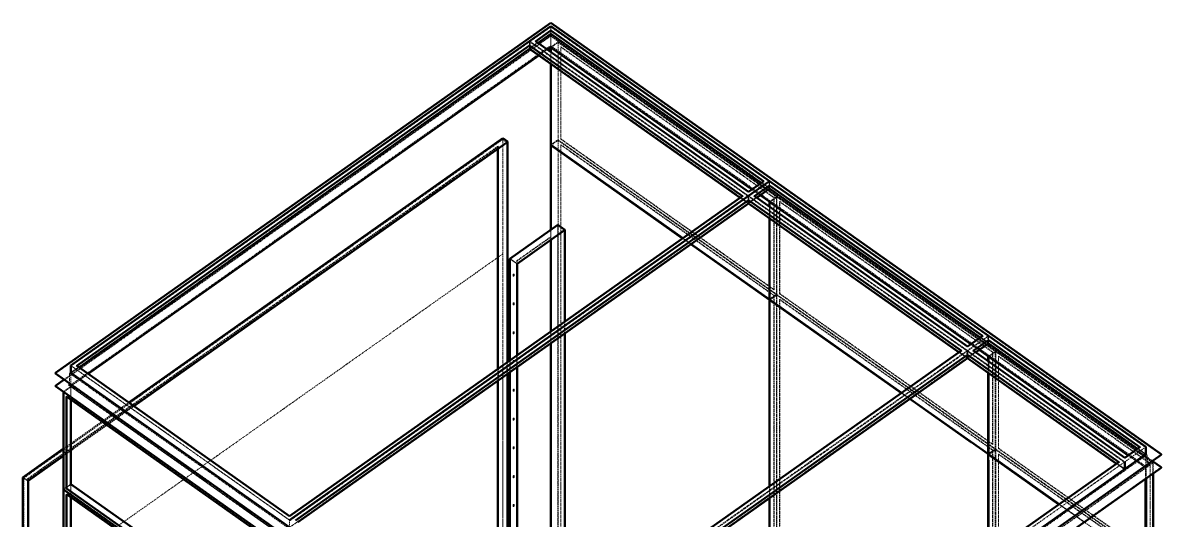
# Model space of a CAD drawing. Header units: millimetres. Extents: x 909 to 14018, y 345 to 10005.
# Drawn here: x 1072 to 4217, y 3827 to 5202 of the extents above; entities that cross this region are included whole.
import ezdxf

# ---------------------------------------------------------------- set-up
doc = ezdxf.new("R2010")
doc.units = ezdxf.units.MM
doc.linetypes.add('Hidden', pattern=[15, 5, -3, 5, -2])
for name, color, linetype, lineweight in [('Default', 7, 'Continuous', 50), ('Edges', 7, 'Hidden', 15), ('HiddenEdges', 2, 'Hidden', 15), ('HiddenSilhouettes', 2, 'Hidden', 15), ('HiddenWires', 7, 'Hidden', 15), ('Silhouettes', 7, 'Continuous', 50), ('Wires', 7, 'Hidden', 15)]:
    doc.layers.add(name, color=color, linetype=linetype, lineweight=lineweight)

# ---------------------------------------------------------------- blocks, each defined once
blk = doc.blocks.new('Isometric')
at = {"layer": 'Edges'}
for points in [[(-491.4, 2646.7), (-434.9, 2686.7)], [(-512.7, 2646.7), (293.4, 2076.7)], [(-2181.4, 1451.7), (-512.7, 2631.7)], [(-434, 2264.9), (52.2, 1921.1)], [(297.4, 2106.6), (306, 2100.6)], [(314.7, 2076.7), (371.2, 2116.7)], [(-1375.3, 881.7), (293.4, 2061.7)], [(293.4, 2076.7), (1099.6, 1506.7)], [(336.5, 2079), (371.2, 2054.5)], [(371.2, 2055.3), (1112.7, 1531)], [(371.8, 2054.8), (371.8, 2054.9)], [(-559.6, 1827.1), (-382.8, 1952.1)], [(1099.6, 1506.7), (1177.3, 1561.7)], [(1099.6, 1506.7), (1679.4, 1096.7)], [(1142.6, 1509), (1177.3, 1484.5)], [(1143.2, 1509.5), (1177.3, 1485.3)], [(1177.3, 1485.3), (1692.6, 1121)], [(1177.3, 1484.5), (1189.7, 1475.7)], [(-2259.2, 1424.8), (-10.6, -165.2)], [(-2206.9, 1377.4), (-10.6, -175.6)], [(1115.4, 1167.7), (1177.3, 1123.8)], [(-2361.7, 1027.3), (-2229.5, 1120.8)], [(-10.6, -165.2), (1813.7, 1124.8)], [(1177.3, 1123.8), (1189.7, 1115.1)], [(-10.6, -175.6), (1761.4, 1077.4)], [(-10.6, -212.6), (1813.7, 1077.4)], [(-2379.4, 1039.8), (-2361.7, 1027.3)], [(-2361.7, -740.4), (-2361.7, 1027.3)], [(-2218.1, 1003.4), (-2201.8, 1014.9)], [(-2218.9, 998.8), (-2218.1, 999.4)], [(-2218.9, 998.8), (-1434, 443.8)], [(-2218.9, -691.2), (-2218.9, 977.6)]]:
    blk.add_lwpolyline(points, dxfattribs=at)
blk.add_lwpolyline([(1177.3, 1485.3)], close=True, dxfattribs=at)
for points in [[(-434.9, 2686.7, 0), (350, 2131.7, 0)], [(-434.9, 2685.8, 0), (-434.9, 2686.7, 0)], [(-434.9, 2673.6, 0), (-434.9, 2685.8, 0)], [(-434.9, 2625.3, 0), (-434.9, 2673.6, 0)], [(-512.7, 2630.8, 0), (-512.7, 2631.7, 0)], [(-512.7, 2631.7, 0), (272.2, 2076.7, 0)], [(-512.7, 2618.6, 0), (-512.7, 2630.8, 0)], [(-434.9, 2625.3, 0), (306.6, 2101, 0)], [(-434.9, 2624.5, 0), (-371.8, 2579.8, 0)], [(-434, 2606.1, 0), (-434, 2623.9, 0)], [(-434, 2264.9, 0), (-434, 2563, 0)], [(-1971.5, 1303.3, 0), (-594, 2277.3, 0)], [(-596.1, 1462.7, 0), (-596.1, 2273.7, 0)], [(-627.2, 1440.7, 0), (-627.2, 2251.7, 0)], [(-611.6, 1451.7, 0), (-611.6, 2262.7, 0)], [(-434, 1952.7, 0), (-434, 2263.2, 0)], [(371.2, 2116.7, 0), (1156.1, 1561.7, 0)], [(371.2, 2115.8, 0), (371.2, 2116.7, 0)], [(371.2, 2103.6, 0), (371.2, 2115.8, 0)], [(293.4, 2061.7, 0), (1078.3, 1506.7, 0)], [(293.4, 2060.8, 0), (293.4, 2061.7, 0)], [(293.4, 2048.6, 0), (293.4, 2060.8, 0)], [(337.1, 2079.5, 0), (371.2, 2055.3, 0)], [(371.2, 2036.7, 0), (371.2, 2055.3, 0)], [(371.2, 2054.5, 0), (397.2, 2036.1, 0)], [(372.1, 2036.1, 0), (372.1, 2053.9, 0)], [(371.2, 1866.4, 0), (371.2, 1993.6, 0)], [(372.1, 1694.9, 0), (372.1, 1993, 0)], [(-408.8, 1595.1, 0), (-408.8, 1932.9, 0)], [(-383.7, 1612.9, 0), (-383.7, 1950.7, 0)], [(-434, 1577.3, 0), (-434, 1915.1, 0)], [(82.7, 1899.6, 0), (370.4, 1696.1, 0)], [(-585.6, 1845.5, 0), (-559.6, 1827.1, 0)], [(371.2, 1693.8, 0), (371.2, 1866.4, 0)], [(-559.6, 1488.5, 0), (-559.6, 1827.1, 0)], [(371.2, 1694.7, 0), (371.2, 1696.8, 0)], [(371.2, 1611.9, 0), (371.2, 1694.7, 0)], [(371.2, 1693.8, 0), (446.1, 1640.9, 0)], [(372.1, 1694.9, 0), (858.3, 1351.1, 0)], [(372.1, 1007.3, 0), (372.1, 1693.2, 0)], [(-408.8, 555.9, 0), (-408.8, 1552, 0)], [(-383.7, 538.1, 0), (-383.7, 1569.8, 0)], [(-434, 563.3, 0), (-434, 1534.2, 0)], [(1120.8, 1506.7, 0), (1177.3, 1546.7, 0)], [(1177.3, 1545.8, 0), (1177.3, 1546.7, 0)], [(1177.3, 1546.7, 0), (1735.9, 1151.7, 0)], [(1177.3, 1533.6, 0), (1177.3, 1545.8, 0)], [(-590.4, 311.7, 0), (1099.6, 1506.7, 0)], [(-569.2, 311.7, 0), (1099.6, 1491.7, 0)], [(1099.6, 1490.8, 0), (1099.6, 1491.7, 0)], [(1099.6, 1491.7, 0), (1658.2, 1096.7, 0)], [(1099.6, 1478.6, 0), (1099.6, 1490.8, 0)], [(1178.2, 1466.1, 0), (1178.2, 1483.9, 0)], [(-2202.6, 1451.7, 0), (-1396.5, 881.7, 0)], [(-559.6, 412.9, 0), (-559.6, 1445.4, 0)], [(-627.2, 525.7, 0), (-627.2, 1397.6, 0)], [(-611.6, 1357.4, 0), (-611.6, 1408.6, 0)], [(-596.1, 510.2, 0), (-596.1, 1419.6, 0)], [(1178.2, 1124.9, 0), (1178.2, 1423, 0)], [(-2259.2, 1377.4, 0), (-10.6, -212.6, 0)], [(-2218.9, 998.8, 0), (-2218.9, 1338.2, 0)], [(888.8, 1329.6, 0), (1176.5, 1126.1, 0)], [(1679.4, 1096.7, 0), (1757.2, 1151.7, 0)], [(-10.6, -98.3, 0), (1679.4, 1096.7, 0)], [(1177.3, 1102.9, 0), (1177.3, 1124.7, 0)], [(1178.2, 1124.9, 0), (1438.2, 941.1, 0)], [(1178.2, 757.3, 0), (1178.2, 1123.2, 0)], [(1757.2, 714.7, 0), (1757.2, 1035.3, 0)], [(372.1, 187.3, 0), (372.1, 964.2, 0)]]:
    blk.add_polyline3d(points, dxfattribs=at)
at = {"layer": 'HiddenEdges'}
for points in [[(-2259.2, 1422.7), (-434.9, 2712.7)], [(-434.9, 2674.8), (-434.9, 2701.7)], [(-2206.9, 1422.7), (-434.9, 2675.7)], [(-491.4, 2645.8), (293.4, 2090.8)], [(-434.9, 2674.8), (1757.2, 1124.8)], [(-434.9, 2665.3), (1813.7, 1075.3)], [(-408, 2283.7), (-408, 2644.3)], [(-2202.6, 1424.8), (-512.7, 2619.8)], [(-397.4, 2626.2), (387.5, 2071.2)], [(-434.9, 2264.7), (-408, 2283.7)], [(-408, 2283.7), (398.1, 1713.7)], [(-398.2, 2286.2), (-397.4, 2286.8)], [(-398.2, 2286.2), (386.6, 1731.2)], [(-397.4, 2265.6), (387.5, 1710.6)], [(-2361.7, 1034.7), (-629.3, 2259.7)], [(293.4, 2077), (369.5, 2130.8)], [(293.4, 2090.8), (350, 2130.8)], [(293.4, 2051), (369.5, 2104.8)], [(306, 2100.6), (336.5, 2079)], [(306.6, 2101), (337.1, 2079.5)], [(-1396.5, 895.8), (272.2, 2075.8)], [(-1396.5, 882), (291.8, 2075.8)], [(295.1, 2075.8), (1099.6, 1507)], [(371.2, 2054.5), (371.8, 2054.8)], [(371.8, 2054.9), (372.1, 2055.1)], [(408.7, 2056.2), (1193.6, 1501.2)], [(-1396.5, 856), (291.8, 2049.8)], [(-1396.5, 854.8), (293.4, 2049.8)], [(295.1, 2049.8), (1099.6, 1481)], [(-559.6, 1837.9), (-434.9, 1926.1)], [(52.2, 1921.1), (82.7, 1899.6)], [(-559.6, 1837.9), (-558.8, 1837.3)], [(-573.6, 1786), (-573.6, 1782.4)], [(-573.6, 1782.4), (-573.4, 1781.9)], [(-572.6, 1781.3), (-572, 1781.1)], [(-572.2, 1788.4), (-571.5, 1788.7)], [(-572.2, 1788.4), (-571.3, 1787.8)], [(-572.2, 1782), (-571.3, 1781.4)], [(-572, 1781.1), (-571.3, 1781.4)], [(-571.5, 1788.7), (-571, 1788.6)], [(-571.5, 1788.7), (-570.6, 1788.1)], [(-571.3, 1781.4), (-570.6, 1782.1)], [(-570.6, 1782.1), (-570.1, 1783)], [(-569.9, 1783.8), (-569.9, 1787.4)], [(-573.6, 1679.9), (-573.4, 1680.8)], [(-573.6, 1679.9), (-573.6, 1676.4)], [(-572.2, 1682.3), (-571.5, 1682.6)], [(-572.2, 1682.3), (-571.3, 1681.7)], [(-570.1, 1681.9), (-569.9, 1681.3)], [(-569.9, 1677.8), (-569.9, 1681.3)], [(371.2, 1694.7), (398.1, 1713.7)], [(398.1, 1713.7), (1204.2, 1143.7)], [(-573.6, 1676.4), (-573.4, 1675.8)], [(-572.6, 1675.2), (-572, 1675.1)], [(-572.2, 1676), (-571.3, 1675.4)], [(-572, 1675.1), (-571.3, 1675.4)], [(-571.3, 1675.4), (-570.6, 1676.1)], [(-570.6, 1676.1), (-570.1, 1676.9)], [(-573.6, 1573.9), (-573.4, 1574.7)], [(-573.6, 1573.9), (-573.6, 1570.3)], [(-573.6, 1570.3), (-573.4, 1569.7)], [(-573.4, 1574.7), (-572.9, 1575.6)], [(-572.9, 1575.6), (-572.2, 1576.3)], [(-572.9, 1569.6), (-572, 1569)], [(-572.6, 1569.1), (-572, 1569)], [(-572.2, 1576.3), (-571.3, 1575.7)], [(-572.2, 1569.9), (-571.3, 1569.3)], [(-572, 1569), (-571.3, 1569.3)], [(-571.5, 1576.6), (-570.6, 1576)], [(-571.5, 1576.6), (-571, 1576.4)], [(-571.3, 1569.3), (-570.6, 1570)], [(-570.1, 1575.8), (-569.9, 1575.3)], [(-569.9, 1571.7), (-569.9, 1575.3)], [(1099.6, 1507), (1175.6, 1560.8)], [(1099.6, 1520.8), (1156.1, 1560.8)], [(1099.6, 1481), (1175.6, 1534.8)], [(1112.7, 1531), (1143.2, 1509.5)], [(1177.3, 1534.8), (1757.2, 1124.8)], [(-590.4, 325.8), (1078.3, 1505.8)], [(-590.4, 286), (1097.9, 1479.8)], [(-590.4, 284.8), (1099.6, 1479.8)], [(-573.6, 1467.8), (-573.4, 1468.6)], [(-573.6, 1467.8), (-573.6, 1464.3)], [(-572.9, 1469.5), (-572.2, 1470.2)], [(-572.2, 1470.2), (-571.3, 1469.6)], [(-571.5, 1470.5), (-570.6, 1469.9)], [(-571.5, 1470.5), (-571, 1470.4)], [(-570.1, 1469.8), (-569.9, 1469.2)], [(-569.9, 1465.7), (-569.9, 1469.2)], [(1101.2, 1479.8), (1679.4, 1071)], [(1120.8, 1505.8), (1679.4, 1110.8)], [(1214.8, 1486.2), (1773.4, 1091.2)], [(-2200.9, 1450.8), (-1396.5, 882)], [(-2181.4, 1450.8), (-1396.5, 895.8)], [(-573.6, 1464.3), (-573.4, 1463.7)], [(-572.9, 1463.5), (-572, 1462.9)], [(-572.2, 1463.8), (-571.3, 1463.2)], [(-572, 1462.9), (-571.3, 1463.2)], [(-571.3, 1463.2), (-570.6, 1463.9)], [(-570.6, 1463.9), (-570.1, 1464.8)], [(-570.1, 1464.8), (-569.9, 1465.7)], [(-2200.9, 1424.8), (-1396.5, 856)], [(-2202.6, 1014.7), (-2202.6, 1375.3)], [(-2202.6, 1375.3), (-10.6, -174.7)], [(-2202.6, 1374.5), (-1396.5, 804.5)], [(-2201.8, 1373.9), (-1397.4, 805.1)], [(-573.6, 1361.7), (-573.4, 1362.6)], [(-573.6, 1361.7), (-573.6, 1358.2)], [(-573.6, 1358.2), (-573.4, 1357.6)], [(-572.9, 1363.4), (-572.2, 1364.1)], [(-572.6, 1357), (-572, 1356.9)], [(-572.2, 1364.1), (-571.3, 1363.5)], [(-572.2, 1357.8), (-571.3, 1357.2)], [(-572, 1356.9), (-571.3, 1357.2)], [(-571.5, 1364.4), (-570.6, 1363.8)], [(-571.3, 1357.2), (-570.6, 1357.9)], [(-570.6, 1357.9), (-570.1, 1358.7)], [(-570.1, 1363.7), (-569.9, 1363.1)], [(-570.1, 1358.7), (-569.9, 1359.6)], [(-569.9, 1359.6), (-569.9, 1363.1)], [(-2218.1, 1338.8), (-1433.2, 783.8)], [(-572.2, 1258.1), (-571.3, 1257.5)], [(-571.5, 1258.4), (-571, 1258.2)], [(-571.5, 1258.4), (-570.6, 1257.8)], [(-573.6, 1255.7), (-573.4, 1256.5)], [(-573.6, 1255.7), (-573.6, 1252.1)], [(-573.6, 1252.1), (-573.4, 1251.5)], [(-572.9, 1251.4), (-572, 1250.8)], [(-572.2, 1251.7), (-571.3, 1251.1)], [(-572, 1250.8), (-571.3, 1251.1)], [(-571.3, 1251.1), (-570.6, 1251.8)], [(-570.6, 1251.8), (-570.1, 1252.7)], [(-570.1, 1252.7), (-569.9, 1253.5)], [(-569.9, 1253.5), (-569.9, 1257.1)], [(-573.6, 1149.6), (-573.4, 1150.4)], [(-573.6, 1149.6), (-573.6, 1146.1)], [(-573.6, 1146.1), (-573.4, 1145.5)], [(-573.4, 1150.4), (-572.9, 1151.3)], [(-573.4, 1150.4), (-572.6, 1149.8)], [(-572.9, 1151.3), (-572.2, 1152)], [(-572.9, 1151.3), (-572, 1150.7)], [(-572.9, 1145.3), (-572, 1144.7)], [(-572.6, 1144.9), (-572, 1144.7)], [(-572, 1144.7), (-571.3, 1145)], [(-571.5, 1152.3), (-571, 1152.2)], [(-571.5, 1152.3), (-570.6, 1151.7)], [(-571.5, 1146.3), (-570.6, 1145.7)], [(-571.3, 1145), (-570.6, 1145.7)], [(-571, 1147.2), (-570.1, 1146.6)], [(-570.1, 1151.6), (-569.9, 1151)], [(-569.9, 1147.5), (-569.9, 1151)], [(1177.3, 1124.7), (1204.2, 1143.7)], [(1204.2, 1143.3), (1782.3, 734.5)], [(1214, 1146.2), (1214.8, 1146.8)], [(1214, 1146.2), (1772.6, 751.2)], [(1679.4, 1110.8), (1735.9, 1150.8)], [(1679.4, 1097), (1755.5, 1150.8)], [(-10.6, -98), (1677.7, 1095.8)], [(1214.8, 1125.6), (1773.4, 730.6)], [(1679.4, 1071), (1755.5, 1124.8)], [(1692.6, 1121), (1757.2, 1075.3)], [(1717, 1102.9), (1757.2, 1074.5)], [(1756.3, 1075.1), (1782.3, 1093.5)], [(1757.2, 1075.3), (1784, 1094.3)], [(1772.6, 1090.6), (1773.4, 1091.2)], [(-10.6, -174.7), (1757.2, 1075.3)], [(-10.6, -124), (1677.7, 1069.8)], [(1757.2, 1074.5), (1758, 1075.1)], [(-2361.7, -697.8), (-2361.7, 1034.7)], [(-2361.7, 1034.7), (-2359.6, 1033.2)], [(-2229.5, 995.7), (-2202.6, 1014.7)], [(-2201.8, 1014.4), (-1395.7, 444.4)], [(-2201.8, 1013.2), (-1397.4, 444.4)], [(-573.6, 1043.5), (-573.4, 1044.4)], [(-573.6, 1043.5), (-573.6, 1040)], [(-573.6, 1040), (-573.4, 1039.4)], [(-573.4, 1044.4), (-572.6, 1043.8)], [(-572.9, 1039.3), (-572, 1038.7)], [(-572, 1038.7), (-571.3, 1039)], [(-571.5, 1046.2), (-570.6, 1045.6)], [(-571.5, 1046.2), (-571, 1046.1)], [(-571.5, 1040.3), (-570.6, 1039.7)], [(-571.3, 1039), (-570.6, 1039.7)], [(-571, 1041.1), (-570.1, 1040.5)], [(-570.6, 1039.7), (-570.1, 1040.5)], [(-570.1, 1045.5), (-569.9, 1044.9)], [(-570.1, 1040.5), (-569.9, 1041.4)], [(-569.9, 1041.4), (-569.9, 1044.9)], [(-2227.8, 994.8), (-1423.4, 426)], [(-2218.1, 978.2), (-1433.2, 423.2)], [(-573.6, 937.5), (-573.4, 938.3)], [(-573.6, 937.5), (-573.6, 933.9)], [(-573.6, 933.9), (-573.4, 933.3)], [(-573.4, 938.3), (-572.6, 937.7)], [(-572.9, 939.2), (-572.2, 939.9)], [(-572.9, 939.2), (-572, 938.6)], [(-572.9, 933.2), (-572, 932.6)], [(-572.2, 939.9), (-571.5, 940.2)], [(-572, 932.6), (-571.3, 932.9)], [(-571.5, 940.2), (-571, 940)], [(-571.5, 934.2), (-570.6, 933.6)], [(-571.3, 932.9), (-570.6, 933.6)], [(-571, 935.1), (-570.1, 934.5)], [(-570.6, 933.6), (-570.1, 934.5)], [(-570.1, 939.4), (-569.9, 938.9)], [(-570.1, 934.5), (-569.9, 935.3)], [(-569.9, 935.3), (-569.9, 938.9)]]:
    blk.add_lwpolyline(points, dxfattribs=at)
for points in [[(-434.9, 2712.7, 0), (-434.9, 2714.8, 0)], [(-434.9, 2712.7, 0), (1813.7, 1122.7, 0)], [(-434.9, 2685.8, 0), (-434.9, 2699.6, 0)], [(-2259.2, 1375.3, 0), (-434.9, 2665.3, 0)], [(-2202.6, 1424.8, 0), (-434.9, 2674.8, 0)], [(-512.7, 2619.8, 0), (-512.7, 2646.7, 0)], [(-512.7, 2630.8, 0), (-512.7, 2644.6, 0)], [(-511, 2645.8, 0), (293.4, 2077, 0)], [(-434.9, 2630.4, 0), (-434.9, 2675.7, 0)], [(-434.9, 2675.7, 0), (1761.4, 1122.7, 0)], [(-434.9, 2673.6, 0), (-434.9, 2674.8, 0)], [(-408, 2283.3, 0), (-408, 2642.3, 0)], [(-511, 2619.8, 0), (293.4, 2051, 0)], [(-434, 2264.4, 0), (-434, 2625.1, 0)], [(-434, 2563, 0), (-434, 2606.1, 0)], [(-398.2, 2286.2, 0), (-398.2, 2625.6, 0)], [(-611.6, 522.1, 0), (-611.6, 2289.8, 0)], [(-611.6, 2262.7, 0), (-611.6, 2284.7, 0)], [(-434, 2264.9, 0), (-408, 2283.3, 0)], [(-434, 2264.4, 0), (372.1, 1694.4, 0)], [(-434, 574.4, 0), (-434, 2264.4, 0)], [(-408, 593.7, 0), (-408, 2283.7, 0)], [(-408, 2283.3, 0), (396.4, 1714.5, 0)], [(-408, 593.3, 0), (-408, 2281.6, 0)], [(-398.2, 596.2, 0), (-398.2, 2265, 0)], [(-627.2, 2251.7, 0), (-627.2, 2258.2, 0)], [(293.4, 2049.8, 0), (371.2, 2104.8, 0)], [(371.2, 2104.8, 0), (371.2, 2131.7, 0)], [(371.2, 2115.8, 0), (371.2, 2129.6, 0)], [(371.2, 2104.8, 0), (1177.3, 1534.8, 0)], [(293.4, 2090.8, 0), (293.4, 2091.7, 0)], [(293.4, 2051, 0), (293.4, 2077, 0)], [(293.4, 2049.8, 0), (293.4, 2076.7, 0)], [(293.4, 2060.8, 0), (293.4, 2074.6, 0)], [(314.7, 2075.8, 0), (1099.6, 1520.8, 0)], [(370.4, 2055.1, 0), (396.4, 2073.5, 0)], [(386.6, 2070.6, 0), (387.5, 2071.2, 0)], [(387.5, 1731.8, 0), (387.5, 2071.2, 0)], [(398.1, 1713.7, 0), (398.1, 2074.3, 0)], [(398.1, 1713.3, 0), (398.1, 2072.3, 0)], [(407.9, 1716.2, 0), (407.9, 2055.6, 0)], [(293.4, 2049.8, 0), (1099.6, 1479.8, 0)], [(371.2, 1993.6, 0), (371.2, 2036.7, 0)], [(372.1, 1993, 0), (372.1, 2036.1, 0)], [(-434, 1866.4, 0), (-434, 1952.7, 0)], [(-408.8, 556.3, 0), (-408.8, 1970.5, 0)], [(-408.8, 1932.9, 0), (-408.8, 1968.5, 0)], [(-434, 1915.1, 0), (-434, 1925.5, 0)], [(-583.9, 1844.7, 0), (-558.8, 1826.9, 0)], [(-559.6, 475.7, 0), (-559.6, 1837.9, 0)], [(-573.6, 1786, 0), (-573.4, 1786.8, 0)], [(-573.4, 1786.8, 0), (-572.9, 1787.7, 0)], [(-572.9, 1787.7, 0), (-572.2, 1788.4, 0)], [(-572.9, 1781.7, 0), (-572, 1781.1, 0)], [(-570.1, 1788, 0), (-569.9, 1787.4, 0)], [(-570.1, 1783, 0), (-569.9, 1783.8, 0)], [(-573.4, 1680.8, 0), (-572.9, 1681.6, 0)], [(-572.9, 1681.6, 0), (-572.2, 1682.3, 0)], [(-571.5, 1682.6, 0), (-570.6, 1682, 0)], [(-571.5, 1682.6, 0), (-571, 1682.5, 0)], [(-570.1, 1676.9, 0), (-569.9, 1677.8, 0)], [(370.4, 1694.4, 0), (396.4, 1712.8, 0)], [(372.1, 1694.9, 0), (398.1, 1713.3, 0)], [(372.1, 1694.4, 0), (1178.2, 1124.4, 0)], [(386.6, 1710, 0), (387.5, 1710.6, 0)], [(387.5, 41.8, 0), (387.5, 1710.6, 0)], [(398.1, 23.7, 0), (398.1, 1713.7, 0)], [(398.1, 1713.3, 0), (1202.5, 1144.5, 0)], [(398.1, 23.3, 0), (398.1, 1711.6, 0)], [(407.9, 1716.2, 0), (408.7, 1716.8, 0)], [(407.9, 1716.2, 0), (1192.7, 1161.2, 0)], [(407.9, 26.2, 0), (407.9, 1695, 0)], [(408.7, 1695.6, 0), (1193.6, 1140.6, 0)], [(-572.9, 1675.7, 0), (-572, 1675.1, 0)], [(-408.8, 1552, 0), (-408.8, 1595.1, 0)], [(-383.7, 1569.8, 0), (-383.7, 1612.9, 0)], [(-572.2, 1576.3, 0), (-571.5, 1576.6, 0)], [(-570.6, 1570, 0), (-570.1, 1570.9, 0)], [(-570.1, 1570.9, 0), (-569.9, 1571.7, 0)], [(-434, 1534.2, 0), (-434, 1577.3, 0)], [(1177.3, 1534.8, 0), (1177.3, 1561.7, 0)], [(1177.3, 1545.8, 0), (1177.3, 1559.6, 0)], [(1099.6, 1479.8, 0), (1177.3, 1534.8, 0)], [(1099.6, 1520.8, 0), (1099.6, 1521.7, 0)], [(1117.1, 1527.1, 0), (1142.6, 1509, 0)], [(-590.4, 312, 0), (1097.9, 1505.8, 0)], [(-573.4, 1468.6, 0), (-572.9, 1469.5, 0)], [(-572.2, 1470.2, 0), (-571.5, 1470.5, 0)], [(-559.6, 1445.4, 0), (-559.6, 1488.5, 0)], [(1099.6, 1481, 0), (1099.6, 1507, 0)], [(1099.6, 1490.8, 0), (1099.6, 1504.6, 0)], [(1101.2, 1505.8, 0), (1679.4, 1097, 0)], [(1176.5, 1485.1, 0), (1202.5, 1503.5, 0)], [(1177.3, 1485.3, 0), (1204.2, 1504.3, 0)], [(1192.7, 1500.6, 0), (1193.6, 1501.2, 0)], [(1193.6, 1161.8, 0), (1193.6, 1501.2, 0)], [(1204.2, 1143.3, 0), (1204.2, 1502.3, 0)], [(1214, 1146.2, 0), (1214, 1485.6, 0)], [(-627.2, 1397.6, 0), (-627.2, 1440.7, 0)], [(-611.6, 1408.6, 0), (-611.6, 1451.7, 0)], [(-596.1, 1419.6, 0), (-596.1, 1462.7, 0)], [(-572.6, 1463.1, 0), (-572, 1462.9, 0)], [(1178.2, 1423, 0), (1178.2, 1466.1, 0)], [(-2229.5, 1356.3, 0), (-1423.4, 786.3, 0)], [(-2227.8, 1355.5, 0), (-1423.4, 786.7, 0)], [(-2201.8, 1014.4, 0), (-2201.8, 1375.1, 0)], [(-573.4, 1362.6, 0), (-572.9, 1363.4, 0)], [(-572.9, 1357.5, 0), (-572, 1356.9, 0)], [(-572.2, 1364.1, 0), (-571.5, 1364.4, 0)], [(-571.5, 1364.4, 0), (-571, 1364.3, 0)], [(858.3, 1351.1, 0), (888.8, 1329.6, 0)], [(-2229.5, 1120.8, 0), (-1971.5, 1303.3, 0)], [(-572.9, 1257.4, 0), (-572.2, 1258.1, 0)], [(-572.2, 1258.1, 0), (-571.5, 1258.4, 0)], [(-573.4, 1256.5, 0), (-572.9, 1257.4, 0)], [(-572.6, 1250.9, 0), (-572, 1250.8, 0)], [(-570.1, 1257.6, 0), (-569.9, 1257.1, 0)], [(-572.2, 1152, 0), (-571.5, 1152.3, 0)], [(-570.6, 1145.7, 0), (-570.1, 1146.6, 0)], [(-570.1, 1146.6, 0), (-569.9, 1147.5, 0)], [(1176.5, 1124.4, 0), (1202.5, 1142.8, 0)], [(1178.2, 1124.9, 0), (1204.2, 1143.3, 0)], [(1192.7, 1140, 0), (1193.6, 1140.6, 0)], [(1193.6, -528.2, 0), (1193.6, 1140.6, 0)], [(1204.2, -546.3, 0), (1204.2, 1143.7, 0)], [(1204.2, 1143.7, 0), (1784, 733.7, 0)], [(1204.2, -546.7, 0), (1204.2, 1141.6, 0)], [(-10.6, -84.2, 0), (1658.2, 1095.8, 0)], [(1178.2, 1124.4, 0), (1758, 714.4, 0)], [(1214, -543.8, 0), (1214, 1125, 0)], [(1679.4, 1110.8, 0), (1679.4, 1111.7, 0)], [(1679.4, 1071, 0), (1679.4, 1097, 0)], [(1773.4, 751.8, 0), (1773.4, 1091.2, 0)], [(1757.2, 1035.3, 0), (1757.2, 1075.3, 0)], [(-2375.2, 1037.7, 0), (-2359.6, 1026.7, 0)], [(-2202.6, -675.3, 0), (-2202.6, 1014.7, 0)], [(-2202.6, 1014.7, 0), (-1396.5, 444.7, 0)], [(-2202.6, 1013.8, 0), (-1396.5, 443.8, 0)], [(-2201.8, -675.6, 0), (-2201.8, 1014.4, 0)], [(-573.4, 1044.4, 0), (-572.9, 1045.2, 0)], [(-572.9, 1045.2, 0), (-572.2, 1045.9, 0)], [(-572.9, 1045.2, 0), (-572, 1044.6, 0)], [(-572.6, 1038.8, 0), (-572, 1038.7, 0)], [(-572.2, 1045.9, 0), (-571.5, 1046.2, 0)], [(372.1, 964.2, 0), (372.1, 1007.3, 0)], [(-2227.8, 996.5, 0), (-2218.1, 1003.4, 0)], [(-573.4, 938.3, 0), (-572.9, 939.2, 0)], [(-572.6, 932.7, 0), (-572, 932.6, 0)], [(-571.5, 940.2, 0), (-570.6, 939.6, 0)], [(1438.2, 941.1, 0), (1531, 875.4, 0)], [(-1396.5, 895.8, 0), (-1396.5, 896.7, 0)], [(-1396.5, 856, 0), (-1396.5, 882, 0)]]:
    blk.add_polyline3d(points, dxfattribs=at)
at = {"layer": 'HiddenSilhouettes'}
for points in [[(-2227.2, 1400.1), (-434.9, 2667.4)], [(-491.4, 2645.8), (-490.8, 2646.2)], [(-434.9, 2625.3), (-408, 2644.3)], [(-433.4, 2624.3), (-408, 2642.3)], [(-408, 2642.3), (396.4, 2073.5)], [(-2206.9, 1377.4), (-434.9, 2630.4)], [(-512.7, 2619.8), (293.4, 2049.8)], [(-511, 2619.8), (-482.2, 2640.1)], [(-478.5, 2594.5), (-448, 2616)], [(-398.2, 2625.6), (-397.4, 2626.2)], [(-398.2, 2625.6), (386.6, 2070.6)], [(-611.6, 2284.7), (-596.1, 2273.7)], [(-434.9, 2263.8), (-434, 2264.4)], [(-408, 2281.6), (396.4, 1712.8)], [(-398.2, 2265), (-397.4, 2265.6)], [(-398.2, 2265), (386.6, 1710)], [(-397.4, 2286.8), (387.5, 1731.8)], [(-2359.6, 1033.2), (-627.2, 2258.2)], [(-629.3, 2259.7), (-627.2, 2258.2)], [(295.1, 2075.8), (371.2, 2129.6)], [(306.6, 2101), (337.1, 2079.5)], [(340.8, 2125.1), (369.5, 2104.8)], [(-1394.8, 880.8), (293.4, 2074.6)], [(263, 2070.1), (291.8, 2049.8)], [(271.6, 2076.2), (272.2, 2075.8)], [(295.1, 2049.8), (323.9, 2070.1)], [(314.7, 2075.8), (315.3, 2076.2)], [(372.7, 2054.3), (398.1, 2072.3)], [(398.1, 2074.3), (1204.2, 1504.3)], [(407.9, 2055.6), (1192.7, 1500.6)], [(-583.9, 1844.7), (-408.8, 1968.5)], [(-408.8, 1968.5), (-384.3, 1951.1)], [(-434.9, 1926.1), (-434, 1925.5)], [(51, 1920.3), (81.5, 1898.7)], [(51.6, 1920.7), (82.1, 1899.1)], [(-573.4, 1781.9), (-572.9, 1781.7)], [(-573.4, 1781.9), (-572.6, 1781.3)], [(-572.8, 1785.4), (-572.6, 1786.2)], [(-572.8, 1781.8), (-572.8, 1785.4)], [(-572.8, 1781.8), (-572.6, 1781.3)], [(-572.6, 1786.2), (-572, 1787.1)], [(-572.2, 1782), (-571.5, 1782.7)], [(-571.3, 1787.8), (-570.6, 1788.1)], [(-571, 1788.6), (-570.1, 1788)], [(-571, 1783.6), (-570.8, 1784.4)], [(-570.8, 1784.4), (-570.8, 1788)], [(-570.6, 1788.1), (-570.1, 1788)], [(-572.8, 1675.8), (-572.8, 1679.3)], [(-571.5, 1676.7), (-571, 1677.5)], [(-571.3, 1681.7), (-570.6, 1682)], [(-571, 1682.5), (-570.8, 1681.9)], [(-570.8, 1678.4), (-570.8, 1681.9)], [(407.9, 1695), (1192.7, 1140)], [(408.7, 1716.8), (1193.6, 1161.8)], [(-573.4, 1675.8), (-572.9, 1675.7)], [(-573.4, 1675.8), (-572.6, 1675.2)], [(-572.2, 1676), (-571.5, 1676.7)], [(-573.4, 1569.7), (-572.9, 1569.6)], [(-573.4, 1569.7), (-572.6, 1569.1)], [(-572.9, 1569.6), (-572.2, 1569.9)], [(-572.8, 1573.3), (-572.6, 1574.1)], [(-572.8, 1569.7), (-572.8, 1573.3)], [(-572.8, 1569.7), (-572.6, 1569.1)], [(-572.6, 1574.1), (-572, 1575)], [(-572, 1575), (-571.3, 1575.7)], [(-571, 1576.4), (-570.1, 1575.8)], [(-571, 1571.5), (-570.8, 1572.3)], [(-570.8, 1572.3), (-570.8, 1575.9)], [(-570.6, 1576), (-570.1, 1575.8)], [(1146.9, 1555.1), (1175.6, 1534.8)], [(1118.3, 1527.1), (1143.2, 1509.5)], [(-588.7, 310.8), (1099.6, 1504.6)], [(-572.8, 1467.2), (-572.6, 1468)], [(-572.6, 1468), (-572, 1468.9)], [(-572, 1468.9), (-571.3, 1469.6)], [(-571, 1470.4), (-570.8, 1469.8)], [(-571, 1470.4), (-570.1, 1469.8)], [(-570.8, 1466.3), (-570.8, 1469.8)], [(-570.6, 1469.9), (-570.1, 1469.8)], [(1069.1, 1500.1), (1097.9, 1479.8)], [(1099.6, 1479.8), (1679.4, 1069.8)], [(1101.2, 1479.8), (1130, 1500.1)], [(1120.8, 1505.8), (1121.4, 1506.2)], [(1178.2, 1485.1), (1758, 1075.1)], [(1178.8, 1484.3), (1204.2, 1502.3)], [(1204.2, 1504.3), (1784, 1094.3)], [(1204.2, 1502.3), (1782.3, 1093.5)], [(1214, 1485.6), (1214.8, 1486.2)], [(-2200.9, 1424.8), (-2172.2, 1445.1)], [(-2181.4, 1450.8), (-2180.8, 1451.2)], [(-573.4, 1463.7), (-572.9, 1463.5)], [(-573.4, 1463.7), (-572.6, 1463.1)], [(-572.9, 1463.5), (-572.2, 1463.8)], [(-572.8, 1463.7), (-572.8, 1467.2)], [(-572.8, 1463.7), (-572.6, 1463.1)], [(-571, 1465.4), (-570.8, 1466.3)], [(-2202.6, 1375.3), (-2138, 1421)], [(-2229.5, 1356.3), (-2202.6, 1375.3)], [(-2202.6, 1375.3), (-1396.5, 805.3)], [(-2202.6, 1374.5), (-2201.8, 1375.1)], [(-2202.6, 1013.8), (-2202.6, 1374.5)], [(-2201.8, 1375.1), (-1395.7, 805.1)], [(-573.4, 1357.6), (-572.6, 1357)], [(-572.8, 1361.1), (-572.6, 1362)], [(-572.8, 1357.6), (-572.8, 1361.1)], [(-572.8, 1357.6), (-572.6, 1357)], [(-571, 1364.3), (-570.8, 1363.7)], [(-571, 1364.3), (-570.1, 1363.7)], [(-571, 1359.3), (-570.8, 1360.2)], [(-570.8, 1360.2), (-570.8, 1363.7)], [(-570.6, 1363.8), (-570.1, 1363.7)], [(-571, 1258.2), (-570.1, 1257.6)], [(-571, 1258.2), (-570.8, 1257.7)], [(-573.4, 1251.5), (-572.6, 1250.9)], [(-572.9, 1251.4), (-572.2, 1251.7)], [(-572.8, 1255.1), (-572.6, 1255.9)], [(-572.8, 1251.5), (-572.8, 1255.1)], [(-572.8, 1251.5), (-572.6, 1250.9)], [(-572.2, 1251.7), (-571.5, 1252.4)], [(-571.3, 1257.5), (-570.6, 1257.8)], [(-570.8, 1254.1), (-570.8, 1257.7)], [(-570.6, 1257.8), (-570.1, 1257.6)], [(-573.4, 1145.5), (-572.9, 1145.3)], [(-572.9, 1145.3), (-572.2, 1145.6)], [(-572.8, 1149), (-572.6, 1149.8)], [(-572.8, 1145.5), (-572.8, 1149)], [(-572.2, 1145.6), (-571.5, 1146.3)], [(-571, 1152.2), (-570.1, 1151.6)], [(-571, 1147.2), (-570.8, 1148.1)], [(-570.8, 1148.1), (-570.8, 1151.6)], [(1192.7, 1161.2), (1193.6, 1161.8)], [(1214.8, 1146.8), (1773.4, 751.8)], [(1735.3, 1151.2), (1735.9, 1150.8)], [(-10.6, -130.3), (1761.4, 1122.7)], [(1214, 1125), (1214.8, 1125.6)], [(1657.6, 1096.2), (1658.2, 1095.8)], [(1648.9, 1090.1), (1677.7, 1069.8)], [(-2375.2, -725.8), (-2375.2, 1037.7)], [(-2202.6, 1013.8), (-2201.8, 1014.4)], [(-573.4, 1039.4), (-572.9, 1039.3)], [(-573.4, 1039.4), (-572.6, 1038.8)], [(-572.9, 1039.3), (-572.2, 1039.6)], [(-572.8, 1042.9), (-572.6, 1043.8)], [(-572.8, 1039.4), (-572.8, 1042.9)], [(-572.8, 1039.4), (-572.6, 1038.8)], [(-572.6, 1043.8), (-572, 1044.6)], [(-572.2, 1039.6), (-571.5, 1040.3)], [(-572, 1044.6), (-571.3, 1045.3)], [(-571, 1046.1), (-570.8, 1045.5)], [(-571, 1046.1), (-570.1, 1045.5)], [(-571, 1041.1), (-570.8, 1042)], [(-570.8, 1042), (-570.8, 1045.5)], [(-570.6, 1045.6), (-570.1, 1045.5)], [(-573.4, 933.3), (-572.6, 932.7)], [(-572.8, 936.9), (-572.6, 937.7)], [(-572.8, 933.3), (-572.8, 936.9)], [(-572.8, 933.3), (-572.6, 932.7)], [(-572, 938.6), (-571.3, 939.3)], [(-571.3, 939.3), (-570.6, 939.6)], [(-571, 940), (-570.1, 939.4)], [(-571, 935.1), (-570.8, 935.9)], [(-570.8, 935.9), (-570.8, 939.5)], [(-570.6, 939.6), (-570.1, 939.4)]]:
    blk.add_lwpolyline(points, dxfattribs=at)
for points in [[(-511, 2645.8, 0), (-434.9, 2699.6, 0)], [(-434.9, 2699.6, 0), (369.5, 2130.8, 0)], [(-2200.9, 1450.8, 0), (-512.7, 2644.6, 0)], [(-512.7, 2644.6, 0), (291.8, 2075.8, 0)], [(-511, 2619.8, 0), (-511, 2645.8, 0)], [(-491.4, 2645.8, 0), (-491.4, 2646.7, 0)], [(-434.9, 2667.4, 0), (1781.7, 1100.1, 0)], [(-408, 2644.3, 0), (398.1, 2074.3, 0)], [(-434.9, 2630.4, 0), (1761.4, 1077.4, 0)], [(-434.9, 2624.5, 0), (-434, 2625.1, 0)], [(-434.9, 2563.6, 0), (-434.9, 2606.7, 0)], [(-434, 2625.1, 0), (372.1, 2055.1, 0)], [(-397.4, 2286.8, 0), (-397.4, 2626.2, 0)], [(-2375.2, 1037.7, 0), (-611.6, 2284.7, 0)], [(-434, 2263.2, 0), (-408, 2281.6, 0)], [(-397.4, 596.8, 0), (-397.4, 2265.6, 0)], [(-629.3, 2250.2, 0), (-629.3, 2259.7, 0)], [(349.4, 2131.2, 0), (350, 2130.8, 0)], [(350, 2130.8, 0), (350, 2131.7, 0)], [(369.5, 2104.8, 0), (369.5, 2130.8, 0)], [(371.2, 2129.6, 0), (1175.6, 1560.8, 0)], [(272.2, 2075.8, 0), (272.2, 2076.7, 0)], [(291.8, 2049.8, 0), (291.8, 2075.8, 0)], [(293.4, 2074.6, 0), (1097.9, 1505.8, 0)], [(295.1, 2049.8, 0), (295.1, 2075.8, 0)], [(314.7, 2075.8, 0), (314.7, 2076.7, 0)], [(371.2, 2055.3, 0), (398.1, 2074.3, 0)], [(372.1, 2036.1, 0), (372.1, 2055.1, 0)], [(372.1, 2055.1, 0), (1178.2, 1485.1, 0)], [(386.6, 1731.2, 0), (386.6, 2070.6, 0)], [(396.4, 1714.5, 0), (396.4, 2073.5, 0)], [(398.1, 2072.3, 0), (1202.5, 1503.5, 0)], [(407.9, 2055.6, 0), (408.7, 2056.2, 0)], [(408.7, 1716.8, 0), (408.7, 2056.2, 0)], [(370.4, 1994.2, 0), (370.4, 2037.3, 0)], [(-434.9, 1866.4, 0), (-434.9, 1952.1, 0)], [(-558.8, 1837.3, 0), (-434, 1925.5, 0)], [(-434.9, 1914.5, 0), (-434.9, 1926.1, 0)], [(-583.9, 432.1, 0), (-583.9, 1844.7, 0)], [(-558.8, 1826.9, 0), (-558.8, 1837.3, 0)], [(-572.9, 1781.7, 0), (-572.2, 1782, 0)], [(-572, 1787.1, 0), (-571.3, 1787.8, 0)], [(-571.5, 1782.7, 0), (-571, 1783.6, 0)], [(-571, 1788.6, 0), (-570.8, 1788, 0)], [(386.6, 1731.2, 0), (387.5, 1731.8, 0)], [(-572.8, 1679.3, 0), (-572.6, 1680.2, 0)], [(-572.6, 1680.2, 0), (-572, 1681, 0)], [(-572, 1681, 0), (-571.3, 1681.7, 0)], [(-571, 1682.5, 0), (-570.1, 1681.9, 0)], [(-571, 1677.5, 0), (-570.8, 1678.4, 0)], [(-570.6, 1682, 0), (-570.1, 1681.9, 0)], [(370.4, 1696.1, 0), (396.4, 1714.5, 0)], [(371.2, 1693.8, 0), (372.1, 1694.4, 0)], [(372.1, 1693.2, 0), (398.1, 1711.6, 0)], [(372.1, 1694.4, 0), (372.1, 1696.8, 0)], [(372.1, 1611.9, 0), (372.1, 1694.4, 0)], [(386.6, 41.2, 0), (386.6, 1710, 0)], [(396.4, 24.5, 0), (396.4, 1712.8, 0)], [(398.1, 1711.6, 0), (1202.5, 1142.8, 0)], [(407.9, 1695, 0), (408.7, 1695.6, 0)], [(408.7, 26.8, 0), (408.7, 1695.6, 0)], [(-572.9, 1675.7, 0), (-572.2, 1676, 0)], [(-572.8, 1675.8, 0), (-572.6, 1675.2, 0)], [(-382.8, 1570.4, 0), (-382.8, 1613.5, 0)], [(-572.2, 1569.9, 0), (-571.5, 1570.6, 0)], [(-571.5, 1570.6, 0), (-571, 1571.5, 0)], [(-571.3, 1575.7, 0), (-570.6, 1576, 0)], [(-571, 1576.4, 0), (-570.8, 1575.9, 0)], [(-434.9, 1533.6, 0), (-434.9, 1576.7, 0)], [(1101.2, 1505.8, 0), (1177.3, 1559.6, 0)], [(1155.5, 1561.2, 0), (1156.1, 1560.8, 0)], [(1156.1, 1560.8, 0), (1156.1, 1561.7, 0)], [(1175.6, 1534.8, 0), (1175.6, 1560.8, 0)], [(1177.3, 1559.6, 0), (1755.5, 1150.8, 0)], [(1112.1, 1530.6, 0), (1117.1, 1527.1, 0)], [(-585.6, 1427, 0), (-585.6, 1470.1, 0)], [(-571.3, 1469.6, 0), (-570.6, 1469.9, 0)], [(-558.8, 1446, 0), (-558.8, 1489.1, 0)], [(1077.7, 1506.2, 0), (1078.3, 1505.8, 0)], [(1078.3, 1505.8, 0), (1078.3, 1506.7, 0)], [(1097.9, 1479.8, 0), (1097.9, 1505.8, 0)], [(1099.6, 1479.8, 0), (1099.6, 1506.7, 0)], [(1099.6, 1504.6, 0), (1677.7, 1095.8, 0)], [(1101.2, 1479.8, 0), (1101.2, 1505.8, 0)], [(1120.8, 1505.8, 0), (1120.8, 1506.7, 0)], [(1177.3, 1484.5, 0), (1178.2, 1485.1, 0)], [(1178.2, 1442.2, 0), (1178.2, 1485.1, 0)], [(1192.7, 1161.2, 0), (1192.7, 1500.6, 0)], [(1202.5, 1144.5, 0), (1202.5, 1503.5, 0)], [(1204.2, 1442.2, 0), (1204.2, 1504.3, 0)], [(1214, 1485.6, 0), (1772.6, 1090.6, 0)], [(1214.8, 1146.8, 0), (1214.8, 1486.2, 0)], [(-2200.9, 1424.8, 0), (-2200.9, 1450.8, 0)], [(-2181.4, 1450.8, 0), (-2181.4, 1451.7, 0)], [(-629.3, 1396.1, 0), (-629.3, 1439.2, 0)], [(-594, 1421.1, 0), (-594, 1464.2, 0)], [(-572.2, 1463.8, 0), (-571.5, 1464.5, 0)], [(-571.5, 1464.5, 0), (-571, 1465.4, 0)], [(1176.5, 1424.2, 0), (1176.5, 1467.3, 0)], [(1177.3, 1423.6, 0), (1177.3, 1466.7, 0)], [(-2206.9, 1422.7, 0), (-10.6, -130.3, 0)], [(-2206.9, 1385.7, 0), (-2206.9, 1422.7, 0)], [(-2202.6, 1375.3, 0), (-2202.6, 1424.8, 0)], [(-2229.5, 1354.3, 0), (-2229.5, 1356.3, 0)], [(-2227.8, 1355.5, 0), (-2201.8, 1373.9, 0)], [(-2227.8, 996.5, 0), (-2227.8, 1355.5, 0)], [(-2201.8, 1326.1, 0), (-2201.8, 1373.9, 0)], [(-573.4, 1357.6, 0), (-572.9, 1357.5, 0)], [(-572.9, 1357.5, 0), (-572.2, 1357.8, 0)], [(-572.6, 1362, 0), (-572, 1362.8, 0)], [(-572.2, 1357.8, 0), (-571.5, 1358.5, 0)], [(-572, 1362.8, 0), (-571.3, 1363.5, 0)], [(-571.5, 1358.5, 0), (-571, 1359.3, 0)], [(-571.3, 1363.5, 0), (-570.6, 1363.8, 0)], [(857.1, 1350.3, 0), (887.6, 1328.7, 0)], [(857.7, 1350.7, 0), (888.2, 1329.1, 0)], [(-2229.5, 1145.8, 0), (-1989.2, 1315.8, 0)], [(-2229.5, 1118.7, 0), (-1970, 1302.2, 0)], [(-2218.9, 1338.2, 0), (-2218.1, 1338.8, 0)], [(-2218.1, 1337.6, 0), (-2218.1, 1338.8, 0)], [(-573.4, 1251.5, 0), (-572.9, 1251.4, 0)], [(-572.6, 1255.9, 0), (-572, 1256.8, 0)], [(-572, 1256.8, 0), (-571.3, 1257.5, 0)], [(-571.5, 1252.4, 0), (-571, 1253.3, 0)], [(-571, 1253.3, 0), (-570.8, 1254.1, 0)], [(1178.2, 1124.4, 0), (1178.2, 1187.7, 0)], [(-573.4, 1145.5, 0), (-572.6, 1144.9, 0)], [(-572.8, 1145.5, 0), (-572.6, 1144.9, 0)], [(-572.6, 1149.8, 0), (-572, 1150.7, 0)], [(-572, 1150.7, 0), (-571.3, 1151.4, 0)], [(-571.5, 1146.3, 0), (-571, 1147.2, 0)], [(-571.3, 1151.4, 0), (-570.6, 1151.7, 0)], [(-571, 1152.2, 0), (-570.8, 1151.6, 0)], [(-570.6, 1151.7, 0), (-570.1, 1151.6, 0)], [(1176.5, 1126.1, 0), (1202.5, 1144.5, 0)], [(1178.2, 1123.2, 0), (1204.2, 1141.6, 0)], [(1192.7, -528.8, 0), (1192.7, 1140, 0)], [(1202.5, -545.5, 0), (1202.5, 1142.8, 0)], [(1204.2, 1141.6, 0), (1782.3, 732.8, 0)], [(1726.7, 1145.1, 0), (1755.5, 1124.8, 0)], [(1735.9, 1150.8, 0), (1735.9, 1151.7, 0)], [(1755.5, 1124.8, 0), (1755.5, 1150.8, 0)], [(1177.3, 1123.8, 0), (1178.2, 1124.4, 0)], [(1178.2, 1102.9, 0), (1178.2, 1124.4, 0)], [(1214, 1125, 0), (1772.6, 730, 0)], [(1214.8, -543.2, 0), (1214.8, 1125.6, 0)], [(1658.2, 1095.8, 0), (1658.2, 1096.7, 0)], [(1677.7, 1069.8, 0), (1677.7, 1095.8, 0)], [(1692, 1120.6, 0), (1717, 1102.9, 0)], [(1757.2, 1075.3, 0), (1757.2, 1124.8, 0)], [(1761.4, 1085.7, 0), (1761.4, 1122.7, 0)], [(1772.6, 751.2, 0), (1772.6, 1090.6, 0)], [(1782.3, 734.5, 0), (1782.3, 1093.5, 0)], [(1784, 1054.3, 0), (1784, 1094.3, 0)], [(1756.3, 1034.7, 0), (1756.3, 1075.1, 0)], [(1758, 1035.9, 0), (1758, 1075.1, 0)], [(-2359.6, 1026.7, 0), (-2359.6, 1033.2, 0)], [(-2227.8, 994.8, 0), (-2201.8, 1013.2, 0)], [(-2202.6, -676.2, 0), (-2202.6, 1013.8, 0)], [(-2201.8, 965.5, 0), (-2201.8, 1013.2, 0)], [(-571.5, 1040.3, 0), (-571, 1041.1, 0)], [(-571.3, 1045.3, 0), (-570.6, 1045.6, 0)], [(371.2, 963.6, 0), (371.2, 1006.7, 0)], [(-2227.8, 996.5, 0), (-1423.4, 427.7, 0)], [(-2227.8, -693.5, 0), (-2227.8, 994.8, 0)], [(-2218.9, 977.6, 0), (-2218.1, 978.2, 0)], [(-2218.1, 977, 0), (-2218.1, 978.2, 0)], [(370.4, 963, 0), (370.4, 1006.1, 0)], [(-573.4, 933.3, 0), (-572.9, 933.2, 0)], [(-572.9, 933.2, 0), (-572.2, 933.5, 0)], [(-572.6, 937.7, 0), (-572, 938.6, 0)], [(-572.2, 933.5, 0), (-571.5, 934.2, 0)], [(-571.5, 934.2, 0), (-571, 935.1, 0)], [(-571, 940, 0), (-570.8, 939.5, 0)], [(1437, 940.3, 0), (1529.8, 874.6, 0)], [(1437.6, 940.7, 0), (1530.4, 875, 0)]]:
    blk.add_polyline3d(points, dxfattribs=at)
at = {"layer": 'HiddenWires'}
blk.add_lwpolyline([(-2025.9, 863.1), (-1687.4, 1102.4)], dxfattribs=at)
blk.add_polyline3d([(-611.6, 1408.6, 0), (-611.6, 1451.7, 0)], dxfattribs=at)
at = {"layer": 'Silhouettes'}
for points in [[(-490.8, 2646.2), (-434.9, 2685.8)], [(-2202.6, 1451.7), (-512.7, 2646.7)], [(-482.2, 2640.1), (-434.9, 2673.6)], [(-2172.2, 1445.1), (-512.7, 2618.6)], [(-512.7, 2618.6), (263, 2070.1)], [(-448, 2616), (-434.9, 2625.3)], [(-434, 2623.9), (-433.4, 2624.3)], [(-2138, 1421), (-478.5, 2594.5)], [(-434.9, 2264.7), (-434.9, 2563.6)], [(-1989.2, 1315.8), (-611.6, 2289.8)], [(-1970, 1302.2), (-596.1, 2273.7)], [(-611.6, 2289.8), (-594, 2277.3)], [(293.4, 2091.7), (350, 2131.7)], [(297.4, 2107.5), (306.6, 2101)], [(315.3, 2076.2), (371.2, 2115.8)], [(371.2, 2103.6), (1146.9, 1555.1)], [(-1396.5, 896.7), (272.2, 2076.7)], [(314.7, 2076.7), (1099.6, 1521.7)], [(337.1, 2079.5), (371.8, 2054.9)], [(-1366.1, 875.1), (293.4, 2048.6)], [(293.4, 2048.6), (1069.1, 1500.1)], [(372.1, 2053.9), (372.7, 2054.3)], [(-558.8, 1826.9), (-383.7, 1950.7)], [(-408.8, 1970.5), (-382.8, 1952.1)], [(-384.3, 1951.1), (-383.7, 1950.7)], [(82.1, 1899.1), (371.2, 1694.7)], [(371.2, 1694.7), (857.7, 1350.7)], [(372.1, 1693.2), (857.1, 1350.3)], [(372.1, 1693.2), (372.1, 1693.2)], [(1099.6, 1521.7), (1156.1, 1561.7)], [(1177.3, 1545.8), (1735.3, 1151.2)], [(1177.3, 1533.6), (1726.7, 1145.1)], [(-590.4, 326.7), (1078.3, 1506.7)], [(-560, 305.1), (1099.6, 1478.6)], [(1120.8, 1506.7), (1679.4, 1111.7)], [(1143.2, 1509.5), (1189.7, 1476.6)], [(1178.2, 1483.9), (1692, 1120.6)], [(-2202.6, 1424.8), (-2202.6, 1451.7)], [(-2181.4, 1451.7), (-1396.5, 896.7)], [(-2259.2, 1422.7), (-10.6, -167.3)], [(-2259.2, 1377.4), (-2227.2, 1400.1)], [(-2218.9, 1338.2), (-1434, 783.2)], [(887.6, 1328.7), (1115.4, 1167.7)], [(1679.4, 1111.7), (1735.9, 1151.7)], [(-2359.6, 1026.7), (-2229.5, 1118.7)], [(-10.6, -125.2), (1757.2, 1124.8)], [(-10.6, -167.3), (1813.7, 1122.7)], [(1781.7, 1100.1), (1813.7, 1077.4)], [(-2218.9, 977.6), (-1434, 422.6)], [(-2218.1, 999.4), (-1434, 445)], [(-2218.1, -690.6), (-2218.1, 977)]]:
    blk.add_lwpolyline(points, dxfattribs=at)
for points in [[(-2259.2, 1424.8, 0), (-434.9, 2714.8, 0)], [(-512.7, 2646.7, 0), (-434.9, 2701.7, 0)], [(-434.9, 2714.8, 0), (1813.7, 1124.8, 0)], [(-434.9, 2701.7, 0), (371.2, 2131.7, 0)], [(-434.9, 2685.8, 0), (349.4, 2131.2, 0)], [(-491.4, 2646.7, 0), (293.4, 2091.7, 0)], [(-434.9, 2673.6, 0), (340.8, 2125.1, 0)], [(-2180.8, 1451.2, 0), (-512.7, 2630.8, 0)], [(-512.7, 2630.8, 0), (271.6, 2076.2, 0)], [(-434.9, 2606.7, 0), (-434.9, 2625.3, 0)], [(-434, 2623.9, 0), (297.4, 2106.6, 0)], [(-594, 1464.2, 0), (-594, 2277.3, 0)], [(-434.9, 2263.8, 0), (-434.9, 2290.6, 0)], [(-434.9, 1952.1, 0), (-434.9, 2264.7, 0)], [(-434.9, 2264.7, 0), (51.6, 1920.7, 0)], [(-629.3, 1439.2, 0), (-629.3, 2250.2, 0)], [(-434.9, 2263.8, 0), (51, 1920.3, 0)], [(-434, 2263.2, 0), (-371.8, 2219.2, 0)], [(293.4, 2076.7, 0), (371.2, 2131.7, 0)], [(323.9, 2070.1, 0), (371.2, 2103.6, 0)], [(371.2, 2131.7, 0), (1177.3, 1561.7, 0)], [(371.2, 2115.8, 0), (1155.5, 1561.2, 0)], [(-1396.5, 881.7, 0), (293.4, 2076.7, 0)], [(-1374.7, 881.2, 0), (293.4, 2060.8, 0)], [(293.4, 2060.8, 0), (1077.7, 1506.2, 0)], [(370.4, 2037.3, 0), (370.4, 2055.1, 0)], [(371.2, 2055.3, 0), (371.2, 2055.3, 0)], [(372.1, 2053.9, 0), (1112.1, 1530.6, 0)], [(370.4, 1696.1, 0), (370.4, 1994.2, 0)], [(-585.6, 1845.5, 0), (-408.8, 1970.5, 0)], [(-382.8, 1613.5, 0), (-382.8, 1952.1, 0)], [(-434.9, 1576.7, 0), (-434.9, 1914.5, 0)], [(81.5, 1898.7, 0), (371.2, 1693.8, 0)], [(-585.6, 1470.1, 0), (-585.6, 1845.5, 0)], [(-558.8, 1489.1, 0), (-558.8, 1826.9, 0)], [(-558.8, 1781.6, 0), (-558.8, 1826.9, 0)], [(370.4, 1006.1, 0), (370.4, 1694.4, 0)], [(371.2, 1006.7, 0), (371.2, 1611.9, 0)], [(-382.8, 537.9, 0), (-382.8, 1570.4, 0)], [(1177.3, 1561.7, 0), (1757.2, 1151.7, 0)], [(-434.9, 563.9, 0), (-434.9, 1533.6, 0)], [(1121.4, 1506.2, 0), (1177.3, 1545.8, 0)], [(1130, 1500.1, 0), (1177.3, 1533.6, 0)], [(-568.6, 311.2, 0), (1099.6, 1490.8, 0)], [(1099.6, 1490.8, 0), (1657.6, 1096.2, 0)], [(1099.6, 1478.6, 0), (1648.9, 1090.1, 0)], [(1176.5, 1467.3, 0), (1176.5, 1485.1, 0)], [(1177.3, 1466.7, 0), (1177.3, 1485.3, 0)], [(1178.2, 1483.9, 0), (1178.8, 1484.3, 0)], [(-585.6, 431.3, 0), (-585.6, 1427, 0)], [(-558.8, 414.3, 0), (-558.8, 1446, 0)], [(-2259.2, 1422.7, 0), (-2259.2, 1424.8, 0)], [(-2206.9, 1377.4, 0), (-2206.9, 1385.7, 0)], [(-2202.6, 1424.8, 0), (-1387.4, 848.4, 0)], [(-629.3, 527.2, 0), (-629.3, 1396.1, 0)], [(-594, 509.6, 0), (-594, 1421.1, 0)], [(1176.5, 1126.1, 0), (1176.5, 1424.2, 0)], [(1177.3, 1124.7, 0), (1177.3, 1423.6, 0)], [(-2259.2, 1375.3, 0), (-2259.2, 1377.4, 0)], [(-2259.2, 1375.3, 0), (-10.6, -214.7, 0)], [(-2229.5, 995.7, 0), (-2229.5, 1354.3, 0)], [(-2218.1, 999.4, 0), (-2218.1, 1337.6, 0)], [(-2201.8, 1014.9, 0), (-2201.8, 1326.1, 0)], [(888.2, 1329.1, 0), (1177.3, 1124.7, 0)], [(1177.3, 1123.8, 0), (1177.3, 1187.7, 0)], [(-2379.4, 1039.8, 0), (-2229.5, 1145.8, 0)], [(1757.2, 1124.8, 0), (1757.2, 1151.7, 0)], [(-10.6, -83.3, 0), (1658.2, 1096.7, 0)], [(1176.5, 756.1, 0), (1176.5, 1124.4, 0)], [(1177.3, 1124.7, 0), (1437.6, 940.7, 0)], [(1177.3, 756.7, 0), (1177.3, 1102.9, 0)], [(1178.2, 1123.2, 0), (1437, 940.3, 0)], [(1679.4, 1069.8, 0), (1679.4, 1096.7, 0)], [(1813.7, 1122.7, 0), (1813.7, 1124.8, 0)], [(-10.6, -214.7, 0), (1813.7, 1075.3, 0)], [(1635.8, 1039, 0), (1679.4, 1069.8, 0)], [(1761.4, 1077.4, 0), (1761.4, 1085.7, 0)], [(1784, 733.7, 0), (1784, 1054.3, 0)], [(1813.7, 1075.3, 0), (1813.7, 1077.4, 0)], [(-2379.4, -727.9, 0), (-2379.4, 1039.8, 0)], [(-2359.6, 1018.1, 0), (-2359.6, 1026.7, 0)], [(-2359.6, -736.8, 0), (-2359.6, 1026.7, 0)], [(-2201.8, 1014.9, 0), (-1434, 472, 0)], [(1756.3, 716.1, 0), (1756.3, 1034.7, 0)], [(1758, 715.3, 0), (1758, 1035.9, 0)], [(-2229.5, -694.3, 0), (-2229.5, 995.7, 0)], [(-2229.5, 995.7, 0), (-1423.4, 425.7, 0)], [(-2201.8, -675.1, 0), (-2201.8, 965.5, 0)], [(370.4, 186.1, 0), (370.4, 963, 0)], [(371.2, 186.7, 0), (371.2, 963.6, 0)]]:
    blk.add_polyline3d(points, dxfattribs=at)
for points in [[(1178.2, 1123.2, 0)], [(1679.4, 1069.8, 0)]]:
    blk.add_polyline3d(points, close=True, dxfattribs=at)
at = {"layer": 'Wires'}
for points in [[(-1687.4, 1102.4, 0), (-611.6, 1863.1, 0)], [(-611.6, 1451.7, 0), (-611.6, 1863.1, 0)], [(-611.6, 448.8, 0), (-611.6, 1408.6, 0)]]:
    blk.add_polyline3d(points, dxfattribs=at)

msp = doc.modelspace()

# ---------------------------------------------------------------- block references
at = {"layer": 'Default', "xscale": 0.75, "yscale": 0.75, "zscale": 0.75}
msp.add_blockref('Isometric', (2856.5, 3166), dxfattribs=at)

doc.saveas('drawing.dxf')
